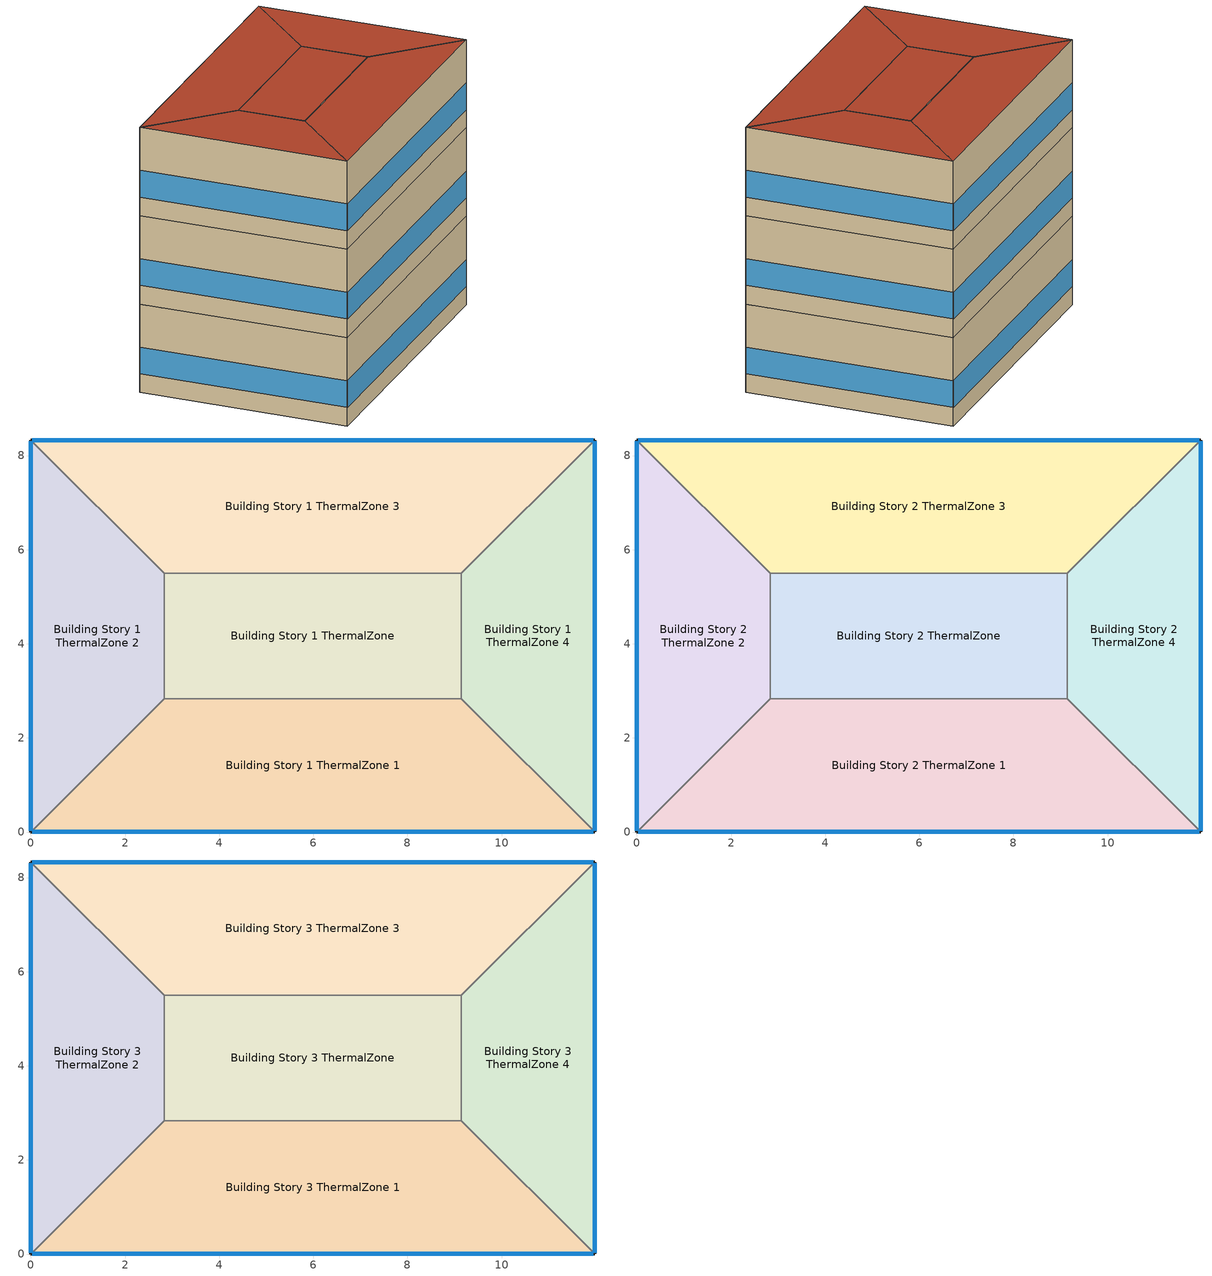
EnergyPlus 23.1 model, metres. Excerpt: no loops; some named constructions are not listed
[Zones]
Building Story 1 ThermalZone
 floor ground (Typical Insulated Carpeted 8in Slab Floor): 9.15,2.83 2.83,2.83 2.83,5.5 9.15,5.5 z0
 wall adiabatic (Typical Interior Wall): 2.83,2.83 9.15,2.83 9.15,5.5 2.83,5.5 2.83,2.83 z0:3.6
 ceiling adiabatic (Typical Interior Floor): 9.15,5.5 2.83,5.5 2.83,2.83 9.15,2.83 z3.6
Building Story 1 ThermalZone 1
 floor ground (Typical Insulated Carpeted 8in Slab Floor): 11.97,0 0,0 2.83,2.83 9.15,2.83 z0
 wall outside (Typical Insulated Steel Framed Exterior Wall R-20.41): 0,0 11.97,0 z0:3.6
 wall adiabatic (Typical Interior Wall): 11.97,0 9.15,2.83 2.83,2.83 0,0 z0:3.6
 window (U 0.48 SHGC 0.40 Dbl Ref-D Clr 6mm/13mm): 0.03,0 11.95,0 z0.76:1.85
 ceiling adiabatic (Typical Interior Ceiling): 9.15,2.83 2.83,2.83 0,0 11.97,0 z3.6
Building Story 1 ThermalZone 2
 floor ground (Typical Insulated Carpeted 8in Slab Floor): 0,0 0,8.33 2.83,5.5 2.83,2.83 z0
 wall outside (Typical Insulated Steel Framed Exterior Wall R-20.41): 0,8.33 0,0 z0:3.6
 wall adiabatic (Typical Interior Wall): 0,0 2.83,2.83 2.83,5.5 0,8.33 z0:3.6
 window (U 0.48 SHGC 0.40 Dbl Ref-D Clr 6mm/13mm): 0,8.3 0,0.03 z0.76:1.85
 ceiling adiabatic (Typical Interior Ceiling): 2.83,2.83 2.83,5.5 0,8.33 0,0 z3.6
Building Story 1 ThermalZone 3
 floor ground (Typical Insulated Carpeted 8in Slab Floor): 0,8.33 11.97,8.33 9.15,5.5 2.83,5.5 z0
 wall outside (Typical Insulated Steel Framed Exterior Wall R-20.41): 11.97,8.33 0,8.33 z0:3.6
 wall adiabatic (Typical Interior Wall): 0,8.33 2.83,5.5 9.15,5.5 11.97,8.33 z0:3.6
 window (U 0.48 SHGC 0.40 Dbl Ref-D Clr 6mm/13mm): 11.95,8.33 0.03,8.33 z0.76:1.85
 ceiling adiabatic (Typical Interior Ceiling): 2.83,5.5 9.15,5.5 11.97,8.33 0,8.33 z3.6
Building Story 1 ThermalZone 4
 floor ground (Typical Insulated Carpeted 8in Slab Floor): 11.97,8.33 11.97,0 9.15,2.83 9.15,5.5 z0
 wall outside (Typical Insulated Steel Framed Exterior Wall R-20.41): 11.97,0 11.97,8.33 z0:3.6
 wall adiabatic (Typical Interior Wall): 11.97,8.33 9.15,5.5 9.15,2.83 11.97,0 z0:3.6
 window (U 0.48 SHGC 0.40 Dbl Ref-D Clr 6mm/13mm): 11.97,0.03 11.97,8.3 z0.76:1.85
 ceiling adiabatic (Typical Interior Ceiling): 9.15,5.5 9.15,2.83 11.97,0 11.97,8.33 z3.6
Building Story 2 ThermalZone
 floor adiabatic (Typical Interior Floor): 9.15,2.83 2.83,2.83 2.83,5.5 9.15,5.5 z3.6
 wall adiabatic (Typical Interior Wall): 2.83,2.83 9.15,2.83 9.15,5.5 2.83,5.5 2.83,2.83 z3.6:7.2
 ceiling adiabatic (Typical Interior Ceiling): 9.15,5.5 2.83,5.5 2.83,2.83 9.15,2.83 z7.2
Building Story 2 ThermalZone 1
 floor adiabatic (Typical Interior Ceiling): 11.97,0 0,0 2.83,2.83 9.15,2.83 z3.6
 wall outside (Typical Insulated Steel Framed Exterior Wall R-20.41): 0,0 11.97,0 z3.6:7.2
 wall adiabatic (Typical Interior Wall): 11.97,0 9.15,2.83 2.83,2.83 0,0 z3.6:7.2
 window (U 0.48 SHGC 0.40 Dbl Ref-D Clr 6mm/13mm): 0.03,0 11.95,0 z4.36:5.45
 ceiling adiabatic (Typical Interior Ceiling): 9.15,2.83 2.83,2.83 0,0 11.97,0 z7.2
Building Story 2 ThermalZone 2
 floor adiabatic (Typical Interior Ceiling): 0,0 0,8.33 2.83,5.5 2.83,2.83 z3.6
 wall outside (Typical Insulated Steel Framed Exterior Wall R-20.41): 0,8.33 0,0 z3.6:7.2
 wall adiabatic (Typical Interior Wall): 0,0 2.83,2.83 2.83,5.5 0,8.33 z3.6:7.2
 window (U 0.48 SHGC 0.40 Dbl Ref-D Clr 6mm/13mm): 0,8.3 0,0.03 z4.36:5.45
 ceiling adiabatic (Typical Interior Ceiling): 2.83,2.83 2.83,5.5 0,8.33 0,0 z7.2
Building Story 2 ThermalZone 3
 floor adiabatic (Typical Interior Ceiling): 0,8.33 11.97,8.33 9.15,5.5 2.83,5.5 z3.6
 wall outside (Typical Insulated Steel Framed Exterior Wall R-20.41): 11.97,8.33 0,8.33 z3.6:7.2
 wall adiabatic (Typical Interior Wall): 0,8.33 2.83,5.5 9.15,5.5 11.97,8.33 z3.6:7.2
 window (U 0.48 SHGC 0.40 Dbl Ref-D Clr 6mm/13mm): 11.95,8.33 0.03,8.33 z4.36:5.45
 ceiling adiabatic (Typical Interior Ceiling): 2.83,5.5 9.15,5.5 11.97,8.33 0,8.33 z7.2
Building Story 2 ThermalZone 4
 floor adiabatic (Typical Interior Ceiling): 11.97,8.33 11.97,0 9.15,2.83 9.15,5.5 z3.6
 wall outside (Typical Insulated Steel Framed Exterior Wall R-20.41): 11.97,0 11.97,8.33 z3.6:7.2
 wall adiabatic (Typical Interior Wall): 11.97,8.33 9.15,5.5 9.15,2.83 11.97,0 z3.6:7.2
 window (U 0.48 SHGC 0.40 Dbl Ref-D Clr 6mm/13mm): 11.97,0.03 11.97,8.3 z4.36:5.45
 ceiling adiabatic (Typical Interior Ceiling): 9.15,5.5 9.15,2.83 11.97,0 11.97,8.33 z7.2
Building Story 3 ThermalZone
 floor adiabatic (Typical Interior Ceiling): 9.15,2.83 2.83,2.83 2.83,5.5 9.15,5.5 z7.2
 wall adiabatic (Typical Interior Wall): 2.83,2.83 9.15,2.83 9.15,5.5 2.83,5.5 2.83,2.83 z7.2:10.8
 roof outside (Typical IEAD Roof R-31.25): 9.15,5.5 2.83,5.5 2.83,2.83 9.15,2.83 z10.8
Building Story 3 ThermalZone 1
 floor adiabatic (Typical Interior Ceiling): 11.97,0 0,0 2.83,2.83 9.15,2.83 z7.2
 wall outside (Typical Insulated Steel Framed Exterior Wall R-20.41): 0,0 11.97,0 z7.2:10.8
 wall adiabatic (Typical Interior Wall): 11.97,0 9.15,2.83 2.83,2.83 0,0 z7.2:10.8
 window (U 0.48 SHGC 0.40 Dbl Ref-D Clr 6mm/13mm): 0.03,0 11.95,0 z7.96:9.05
 roof outside (Typical IEAD Roof R-31.25): 9.15,2.83 2.83,2.83 0,0 11.97,0 z10.8
Building Story 3 ThermalZone 2
 floor adiabatic (Typical Interior Ceiling): 0,0 0,8.33 2.83,5.5 2.83,2.83 z7.2
 wall outside (Typical Insulated Steel Framed Exterior Wall R-20.41): 0,8.33 0,0 z7.2:10.8
 wall adiabatic (Typical Interior Wall): 0,0 2.83,2.83 2.83,5.5 0,8.33 z7.2:10.8
 window (U 0.48 SHGC 0.40 Dbl Ref-D Clr 6mm/13mm): 0,8.3 0,0.03 z7.96:9.05
 roof outside (Typical IEAD Roof R-31.25): 2.83,2.83 2.83,5.5 0,8.33 0,0 z10.8
Building Story 3 ThermalZone 3
 floor adiabatic (Typical Interior Ceiling): 0,8.33 11.97,8.33 9.15,5.5 2.83,5.5 z7.2
 wall outside (Typical Insulated Steel Framed Exterior Wall R-20.41): 11.97,8.33 0,8.33 z7.2:10.8
 wall adiabatic (Typical Interior Wall): 0,8.33 2.83,5.5 9.15,5.5 11.97,8.33 z7.2:10.8
 window (U 0.48 SHGC 0.40 Dbl Ref-D Clr 6mm/13mm): 11.95,8.33 0.03,8.33 z7.96:9.05
 roof outside (Typical IEAD Roof R-31.25): 2.83,5.5 9.15,5.5 11.97,8.33 0,8.33 z10.8
Building Story 3 ThermalZone 4
 floor adiabatic (Typical Interior Ceiling): 11.97,8.33 11.97,0 9.15,2.83 9.15,5.5 z7.2
 wall outside (Typical Insulated Steel Framed Exterior Wall R-20.41): 11.97,0 11.97,8.33 z7.2:10.8
 wall adiabatic (Typical Interior Wall): 11.97,8.33 9.15,5.5 9.15,2.83 11.97,0 z7.2:10.8
 window (U 0.48 SHGC 0.40 Dbl Ref-D Clr 6mm/13mm): 11.97,0.03 11.97,8.3 z7.96:9.05
 roof outside (Typical IEAD Roof R-31.25): 9.15,5.5 9.15,2.83 11.97,0 11.97,8.33 z10.8
[Schedule:Day:Interval]
SchoolSecondary BLDG_EQUIP_SCH_2013 Default|Wknd Day; SchoolSecondary BLDG_EQUIP_SCH_2013 Default|Wknd Day 2; SchoolSecondary BLDG_EQUIP_SCH_2013 Default: No, 24:00, 0.295624
SchoolSecondary BLDG_EQUIP_SCH_2013 Wkdy Day; SchoolSecondary BLDG_EQUIP_SCH_2013 Wkdy Day 2: No, 08:00, 0.295624, 17:00, 0.90367, 21:00, 0.332931, 24:00, 0.295624
SchoolSecondary BLDG_EQUIP_SCH_2013 Wkdy Day 1: No, 08:00, 0.21116, 17:00, 0.475616, 21:00, 0.237808, 24:00, 0.21116
SchoolSecondary BLDG_EQUIP_SCH_2013 Default|Wknd Day 1: No, 24:00, 0.21116
SchoolSecondary BLDG_EQUIP_SCH_2013 Summer Design Day: No, 08:00, 0.35, 17:00, 0.95, 24:00, 0.35
SchoolSecondary BLDG_EQUIP_SCH_2013 Winter Design Day 2: No, 24:00, 0.35
SchoolSecondary KITCHEN_ELEC_EQUIP_SCH Wknd Day; SchoolSecondary KITCHEN_ELEC_EQUIP_SCH Wknd Day 1; SchoolSecondary KITCHEN_ELEC_EQUIP_SCH Default; SchoolSecondary KITCHEN_ELEC_EQUIP_SCH Winter Design Day: No, 24:00, 0.1
SchoolSecondary KITCHEN_ELEC_EQUIP_SCH Wkdy Day; SchoolSecondary KITCHEN_ELEC_EQUIP_SCH Wkdy Day 1; SchoolSecondary KITCHEN_ELEC_EQUIP_SCH Wkdy Day 2; SchoolSecondary KITCHEN_ELEC_EQUIP_SCH Summer Design Day: No, 08:00, 0.1, 10:00, 0.15, 13:00, 0.25, 15:00, 0.15, 24:00, 0.1
SchoolSecondary KITCHEN_GAS_EQUIP_SCH Wknd Day; SchoolSecondary KITCHEN_GAS_EQUIP_SCH Wknd Day 1; SchoolSecondary KITCHEN_GAS_EQUIP_SCH Default; SchoolSecondary KITCHEN_GAS_EQUIP_SCH Winter Design Day: No, 24:00, 0.02
SchoolSecondary KITCHEN_GAS_EQUIP_SCH Wkdy|SmrDsn Day; SchoolSecondary KITCHEN_GAS_EQUIP_SCH Wkdy|SmrDsn Day 1; SchoolSecondary KITCHEN_GAS_EQUIP_SCH Wkdy|SmrDsn Day 2; SchoolSecondary KITCHEN_GAS_EQUIP_SCH Summer Design Day: No, 08:00, 0.02, 10:00, 0.15, 13:00, 0.2, 15:00, 0.1, 24:00, 0.02
OfficeMedium BLDG_LIGHT_SCH_2013 Sat Day: No, 06:00, 0.05, 08:00, 0.0862326, 12:00, 0.258698, 17:00, 0.129349, 19:00, 0.0431163, 24:00, 0.05
OfficeMedium BLDG_LIGHT_SCH_2013 Sun Day: No, 06:00, 0.05, 18:00, 0.0431163, 24:00, 0.05
OfficeMedium BLDG_LIGHT_SCH_2013 Wkdy Day: No, 05:00, 0.05, 06:00, 0.1, 07:00, 0.0862326, 08:00, 0.258698, 17:00, 0.776093, 18:00, 0.431163, 20:00, 0.258698, 22:00, 0.172465, 23:00, 0.0862326, 24:00, 0.0431163
Schedule Day 5; OfficeMedium BLDG_LIGHT_SCH_2013 Winter Design Day; OfficeMedium BLDG_OCC_SCH Winter Design Day; Schedule Day 8; OfficeMedium BLDG_EQUIP_SCH_2013 Winter Design Day: No, 24:00, 0
OfficeMedium BLDG_LIGHT_SCH_2013 Summer Design Day; OfficeMedium BLDG_EQUIP_SCH_2013 Summer Design Day: No, 24:00, 1
OfficeMedium BLDG_OCC_SCH Sat Day: No, 06:00, 0, 08:00, 0.1, 12:00, 0.3, 17:00, 0.1, 19:00, 0.05, 24:00, 0
OfficeMedium BLDG_OCC_SCH Default: No, 06:00, 0, 18:00, 0.05, 24:00, 0
OfficeMedium BLDG_OCC_SCH Wkdy Day: No, 06:00, 0, 07:00, 0.1, 08:00, 0.2, 12:00, 0.95, 13:00, 0.5, 17:00, 0.95, 18:00, 0.3, 22:00, 0.1, 24:00, 0.05
OfficeMedium BLDG_OCC_SCH Summer Design Day: No, 06:00, 0, 22:00, 1, 24:00, 0.05
OfficeMedium ACTIVITY_SCH Default; OfficeMedium ACTIVITY_SCH Summer Design Day; OfficeMedium ACTIVITY_SCH Winter Design Day: No, 24:00, 120
OfficeMedium BLDG_EQUIP_SCH_2013 Sat Day: No, 06:00, 0.230755, 08:00, 0.381235, 12:00, 0.476543, 17:00, 0.33358, 19:00, 0.285926, 24:00, 0.230755
OfficeMedium BLDG_EQUIP_SCH_2013 Sun Day: No, 06:00, 0.230755, 18:00, 0.288107, 24:00, 0.230755
OfficeMedium BLDG_EQUIP_SCH_2013 Wkdy Day: No, 06:00, 0.307674, 08:00, 0.381235, 12:00, 0.857778, 13:00, 0.76247, 17:00, 0.857778, 18:00, 0.476543, 24:00, 0.381235
Schedule Day 80: No, 06:00, 0, 24:00, 1
Schedule Day 81: No, 06:00, 0.7, 24:00, 1
[Schedule:Week:Daily]
SchoolSecondary BLDG_EQUIP_SCH_2013 Week Rule - Jan1-Jan1: SchoolSecondary BLDG_EQUIP_SCH_2013 Default|Wknd Day, SchoolSecondary BLDG_EQUIP_SCH_2013 Default|Wknd Day, SchoolSecondary BLDG_EQUIP_SCH_2013 Default|Wknd Day, SchoolSecondary BLDG_EQUIP_SCH_2013 Default|Wknd Day, SchoolSecondary BLDG_EQUIP_SCH_2013 Default|Wknd Day, SchoolSecondary BLDG_EQUIP_SCH_2013 Default|Wknd Day, SchoolSecondary BLDG_EQUIP_SCH_2013 Default|Wknd Day, SchoolSecondary BLDG_EQUIP_SCH_2013 Default, SchoolSecondary BLDG_EQUIP_SCH_2013 Summer Design Day, SchoolSecondary BLDG_EQUIP_SCH_2013 Winter Design Day 2, SchoolSecondary BLDG_EQUIP_SCH_2013 Default, SchoolSecondary BLDG_EQUIP_SCH_2013 Default
SchoolSecondary BLDG_EQUIP_SCH_2013 Week Rule - Jan2-Jun25: SchoolSecondary BLDG_EQUIP_SCH_2013 Default|Wknd Day, SchoolSecondary BLDG_EQUIP_SCH_2013 Wkdy Day, SchoolSecondary BLDG_EQUIP_SCH_2013 Wkdy Day, SchoolSecondary BLDG_EQUIP_SCH_2013 Wkdy Day, SchoolSecondary BLDG_EQUIP_SCH_2013 Wkdy Day, SchoolSecondary BLDG_EQUIP_SCH_2013 Wkdy Day, SchoolSecondary BLDG_EQUIP_SCH_2013 Default|Wknd Day, SchoolSecondary BLDG_EQUIP_SCH_2013 Default, SchoolSecondary BLDG_EQUIP_SCH_2013 Summer Design Day, SchoolSecondary BLDG_EQUIP_SCH_2013 Winter Design Day 2, SchoolSecondary BLDG_EQUIP_SCH_2013 Default, SchoolSecondary BLDG_EQUIP_SCH_2013 Default
SchoolSecondary BLDG_EQUIP_SCH_2013 Week Rule - Jun26-Jul2: SchoolSecondary BLDG_EQUIP_SCH_2013 Default|Wknd Day, SchoolSecondary BLDG_EQUIP_SCH_2013 Wkdy Day, SchoolSecondary BLDG_EQUIP_SCH_2013 Wkdy Day, SchoolSecondary BLDG_EQUIP_SCH_2013 Wkdy Day, SchoolSecondary BLDG_EQUIP_SCH_2013 Wkdy Day, SchoolSecondary BLDG_EQUIP_SCH_2013 Wkdy Day 1, SchoolSecondary BLDG_EQUIP_SCH_2013 Default|Wknd Day 1, SchoolSecondary BLDG_EQUIP_SCH_2013 Default, SchoolSecondary BLDG_EQUIP_SCH_2013 Summer Design Day, SchoolSecondary BLDG_EQUIP_SCH_2013 Winter Design Day 2, SchoolSecondary BLDG_EQUIP_SCH_2013 Default, SchoolSecondary BLDG_EQUIP_SCH_2013 Default
SchoolSecondary BLDG_EQUIP_SCH_2013 Week Rule - Jul3-Aug27: SchoolSecondary BLDG_EQUIP_SCH_2013 Default|Wknd Day 1, SchoolSecondary BLDG_EQUIP_SCH_2013 Wkdy Day 1, SchoolSecondary BLDG_EQUIP_SCH_2013 Wkdy Day 1, SchoolSecondary BLDG_EQUIP_SCH_2013 Wkdy Day 1, SchoolSecondary BLDG_EQUIP_SCH_2013 Wkdy Day 1, SchoolSecondary BLDG_EQUIP_SCH_2013 Wkdy Day 1, SchoolSecondary BLDG_EQUIP_SCH_2013 Default|Wknd Day 1, SchoolSecondary BLDG_EQUIP_SCH_2013 Default, SchoolSecondary BLDG_EQUIP_SCH_2013 Summer Design Day, SchoolSecondary BLDG_EQUIP_SCH_2013 Winter Design Day 2, SchoolSecondary BLDG_EQUIP_SCH_2013 Default, SchoolSecondary BLDG_EQUIP_SCH_2013 Default
SchoolSecondary BLDG_EQUIP_SCH_2013 Week Rule - Aug28-Sep3: SchoolSecondary BLDG_EQUIP_SCH_2013 Default|Wknd Day 1, SchoolSecondary BLDG_EQUIP_SCH_2013 Wkdy Day 1, SchoolSecondary BLDG_EQUIP_SCH_2013 Wkdy Day 1, SchoolSecondary BLDG_EQUIP_SCH_2013 Wkdy Day 1, SchoolSecondary BLDG_EQUIP_SCH_2013 Wkdy Day 2, SchoolSecondary BLDG_EQUIP_SCH_2013 Wkdy Day 2, SchoolSecondary BLDG_EQUIP_SCH_2013 Default|Wknd Day 2, SchoolSecondary BLDG_EQUIP_SCH_2013 Default, SchoolSecondary BLDG_EQUIP_SCH_2013 Summer Design Day, SchoolSecondary BLDG_EQUIP_SCH_2013 Winter Design Day 2, SchoolSecondary BLDG_EQUIP_SCH_2013 Default, SchoolSecondary BLDG_EQUIP_SCH_2013 Default
SchoolSecondary BLDG_EQUIP_SCH_2013 Week Rule - Sep4-Dec31: SchoolSecondary BLDG_EQUIP_SCH_2013 Default|Wknd Day 2, SchoolSecondary BLDG_EQUIP_SCH_2013 Wkdy Day 2, SchoolSecondary BLDG_EQUIP_SCH_2013 Wkdy Day 2, SchoolSecondary BLDG_EQUIP_SCH_2013 Wkdy Day 2, SchoolSecondary BLDG_EQUIP_SCH_2013 Wkdy Day 2, SchoolSecondary BLDG_EQUIP_SCH_2013 Wkdy Day 2, SchoolSecondary BLDG_EQUIP_SCH_2013 Default|Wknd Day 2, SchoolSecondary BLDG_EQUIP_SCH_2013 Default, SchoolSecondary BLDG_EQUIP_SCH_2013 Summer Design Day, SchoolSecondary BLDG_EQUIP_SCH_2013 Winter Design Day 2, SchoolSecondary BLDG_EQUIP_SCH_2013 Default, SchoolSecondary BLDG_EQUIP_SCH_2013 Default
SchoolSecondary KITCHEN_ELEC_EQUIP_SCH Week Rule - Jan1-Jan1: SchoolSecondary KITCHEN_ELEC_EQUIP_SCH Wknd Day, SchoolSecondary KITCHEN_ELEC_EQUIP_SCH Wknd Day, SchoolSecondary KITCHEN_ELEC_EQUIP_SCH Wknd Day, SchoolSecondary KITCHEN_ELEC_EQUIP_SCH Wknd Day, SchoolSecondary KITCHEN_ELEC_EQUIP_SCH Wknd Day, SchoolSecondary KITCHEN_ELEC_EQUIP_SCH Wknd Day, SchoolSecondary KITCHEN_ELEC_EQUIP_SCH Wknd Day, SchoolSecondary KITCHEN_ELEC_EQUIP_SCH Default, SchoolSecondary KITCHEN_ELEC_EQUIP_SCH Summer Design Day, SchoolSecondary KITCHEN_ELEC_EQUIP_SCH Winter Design Day, SchoolSecondary KITCHEN_ELEC_EQUIP_SCH Default, SchoolSecondary KITCHEN_ELEC_EQUIP_SCH Default
SchoolSecondary KITCHEN_ELEC_EQUIP_SCH Week Rule - Jan2-Jun25: SchoolSecondary KITCHEN_ELEC_EQUIP_SCH Wknd Day, SchoolSecondary KITCHEN_ELEC_EQUIP_SCH Wkdy Day, SchoolSecondary KITCHEN_ELEC_EQUIP_SCH Wkdy Day, SchoolSecondary KITCHEN_ELEC_EQUIP_SCH Wkdy Day, SchoolSecondary KITCHEN_ELEC_EQUIP_SCH Wkdy Day, SchoolSecondary KITCHEN_ELEC_EQUIP_SCH Wkdy Day, SchoolSecondary KITCHEN_ELEC_EQUIP_SCH Wknd Day, SchoolSecondary KITCHEN_ELEC_EQUIP_SCH Default, SchoolSecondary KITCHEN_ELEC_EQUIP_SCH Summer Design Day, SchoolSecondary KITCHEN_ELEC_EQUIP_SCH Winter Design Day, SchoolSecondary KITCHEN_ELEC_EQUIP_SCH Default, SchoolSecondary KITCHEN_ELEC_EQUIP_SCH Default
SchoolSecondary KITCHEN_ELEC_EQUIP_SCH Week Rule - Jun26-Jul2: SchoolSecondary KITCHEN_ELEC_EQUIP_SCH Wknd Day, SchoolSecondary KITCHEN_ELEC_EQUIP_SCH Wkdy Day, SchoolSecondary KITCHEN_ELEC_EQUIP_SCH Wkdy Day, SchoolSecondary KITCHEN_ELEC_EQUIP_SCH Wkdy Day, SchoolSecondary KITCHEN_ELEC_EQUIP_SCH Wkdy Day, SchoolSecondary KITCHEN_ELEC_EQUIP_SCH Wkdy Day 1, SchoolSecondary KITCHEN_ELEC_EQUIP_SCH Wknd Day 1, SchoolSecondary KITCHEN_ELEC_EQUIP_SCH Default, SchoolSecondary KITCHEN_ELEC_EQUIP_SCH Summer Design Day, SchoolSecondary KITCHEN_ELEC_EQUIP_SCH Winter Design Day, SchoolSecondary KITCHEN_ELEC_EQUIP_SCH Default, SchoolSecondary KITCHEN_ELEC_EQUIP_SCH Default
SchoolSecondary KITCHEN_ELEC_EQUIP_SCH Week Rule - Jul3-Aug27: SchoolSecondary KITCHEN_ELEC_EQUIP_SCH Wknd Day 1, SchoolSecondary KITCHEN_ELEC_EQUIP_SCH Wkdy Day 1, SchoolSecondary KITCHEN_ELEC_EQUIP_SCH Wkdy Day 1, SchoolSecondary KITCHEN_ELEC_EQUIP_SCH Wkdy Day 1, SchoolSecondary KITCHEN_ELEC_EQUIP_SCH Wkdy Day 1, SchoolSecondary KITCHEN_ELEC_EQUIP_SCH Wkdy Day 1, SchoolSecondary KITCHEN_ELEC_EQUIP_SCH Wknd Day 1, SchoolSecondary KITCHEN_ELEC_EQUIP_SCH Default, SchoolSecondary KITCHEN_ELEC_EQUIP_SCH Summer Design Day, SchoolSecondary KITCHEN_ELEC_EQUIP_SCH Winter Design Day, SchoolSecondary KITCHEN_ELEC_EQUIP_SCH Default, SchoolSecondary KITCHEN_ELEC_EQUIP_SCH Default
SchoolSecondary KITCHEN_ELEC_EQUIP_SCH Week Rule - Aug28-Sep3: SchoolSecondary KITCHEN_ELEC_EQUIP_SCH Wknd Day 1, SchoolSecondary KITCHEN_ELEC_EQUIP_SCH Wkdy Day 1, SchoolSecondary KITCHEN_ELEC_EQUIP_SCH Wkdy Day 1, SchoolSecondary KITCHEN_ELEC_EQUIP_SCH Wkdy Day 1, SchoolSecondary KITCHEN_ELEC_EQUIP_SCH Wkdy Day 2, SchoolSecondary KITCHEN_ELEC_EQUIP_SCH Wkdy Day 2, SchoolSecondary KITCHEN_ELEC_EQUIP_SCH Default, SchoolSecondary KITCHEN_ELEC_EQUIP_SCH Default, SchoolSecondary KITCHEN_ELEC_EQUIP_SCH Summer Design Day, SchoolSecondary KITCHEN_ELEC_EQUIP_SCH Winter Design Day, SchoolSecondary KITCHEN_ELEC_EQUIP_SCH Default, SchoolSecondary KITCHEN_ELEC_EQUIP_SCH Default
SchoolSecondary KITCHEN_ELEC_EQUIP_SCH Week Rule - Sep4-Dec31: SchoolSecondary KITCHEN_ELEC_EQUIP_SCH Default, SchoolSecondary KITCHEN_ELEC_EQUIP_SCH Wkdy Day 2, SchoolSecondary KITCHEN_ELEC_EQUIP_SCH Wkdy Day 2, SchoolSecondary KITCHEN_ELEC_EQUIP_SCH Wkdy Day 2, SchoolSecondary KITCHEN_ELEC_EQUIP_SCH Wkdy Day 2, SchoolSecondary KITCHEN_ELEC_EQUIP_SCH Wkdy Day 2, SchoolSecondary KITCHEN_ELEC_EQUIP_SCH Default, SchoolSecondary KITCHEN_ELEC_EQUIP_SCH Default, SchoolSecondary KITCHEN_ELEC_EQUIP_SCH Summer Design Day, SchoolSecondary KITCHEN_ELEC_EQUIP_SCH Winter Design Day, SchoolSecondary KITCHEN_ELEC_EQUIP_SCH Default, SchoolSecondary KITCHEN_ELEC_EQUIP_SCH Default
SchoolSecondary KITCHEN_GAS_EQUIP_SCH Week Rule - Jan1-Jan1: SchoolSecondary KITCHEN_GAS_EQUIP_SCH Wknd Day, SchoolSecondary KITCHEN_GAS_EQUIP_SCH Wknd Day, SchoolSecondary KITCHEN_GAS_EQUIP_SCH Wknd Day, SchoolSecondary KITCHEN_GAS_EQUIP_SCH Wknd Day, SchoolSecondary KITCHEN_GAS_EQUIP_SCH Wknd Day, SchoolSecondary KITCHEN_GAS_EQUIP_SCH Wknd Day, SchoolSecondary KITCHEN_GAS_EQUIP_SCH Wknd Day, SchoolSecondary KITCHEN_GAS_EQUIP_SCH Default, SchoolSecondary KITCHEN_GAS_EQUIP_SCH Summer Design Day, SchoolSecondary KITCHEN_GAS_EQUIP_SCH Winter Design Day, SchoolSecondary KITCHEN_GAS_EQUIP_SCH Default, SchoolSecondary KITCHEN_GAS_EQUIP_SCH Default
SchoolSecondary KITCHEN_GAS_EQUIP_SCH Week Rule - Jan2-Jun25: SchoolSecondary KITCHEN_GAS_EQUIP_SCH Wknd Day, SchoolSecondary KITCHEN_GAS_EQUIP_SCH Wkdy|SmrDsn Day, SchoolSecondary KITCHEN_GAS_EQUIP_SCH Wkdy|SmrDsn Day, SchoolSecondary KITCHEN_GAS_EQUIP_SCH Wkdy|SmrDsn Day, SchoolSecondary KITCHEN_GAS_EQUIP_SCH Wkdy|SmrDsn Day, SchoolSecondary KITCHEN_GAS_EQUIP_SCH Wkdy|SmrDsn Day, SchoolSecondary KITCHEN_GAS_EQUIP_SCH Wknd Day, SchoolSecondary KITCHEN_GAS_EQUIP_SCH Default, SchoolSecondary KITCHEN_GAS_EQUIP_SCH Summer Design Day, SchoolSecondary KITCHEN_GAS_EQUIP_SCH Winter Design Day, SchoolSecondary KITCHEN_GAS_EQUIP_SCH Default, SchoolSecondary KITCHEN_GAS_EQUIP_SCH Default
SchoolSecondary KITCHEN_GAS_EQUIP_SCH Week Rule - Jun26-Jul2: SchoolSecondary KITCHEN_GAS_EQUIP_SCH Wknd Day, SchoolSecondary KITCHEN_GAS_EQUIP_SCH Wkdy|SmrDsn Day, SchoolSecondary KITCHEN_GAS_EQUIP_SCH Wkdy|SmrDsn Day, SchoolSecondary KITCHEN_GAS_EQUIP_SCH Wkdy|SmrDsn Day, SchoolSecondary KITCHEN_GAS_EQUIP_SCH Wkdy|SmrDsn Day, SchoolSecondary KITCHEN_GAS_EQUIP_SCH Wkdy|SmrDsn Day 1, SchoolSecondary KITCHEN_GAS_EQUIP_SCH Wknd Day 1, SchoolSecondary KITCHEN_GAS_EQUIP_SCH Default, SchoolSecondary KITCHEN_GAS_EQUIP_SCH Summer Design Day, SchoolSecondary KITCHEN_GAS_EQUIP_SCH Winter Design Day, SchoolSecondary KITCHEN_GAS_EQUIP_SCH Default, SchoolSecondary KITCHEN_GAS_EQUIP_SCH Default
SchoolSecondary KITCHEN_GAS_EQUIP_SCH Week Rule - Jul3-Aug27: SchoolSecondary KITCHEN_GAS_EQUIP_SCH Wknd Day 1, SchoolSecondary KITCHEN_GAS_EQUIP_SCH Wkdy|SmrDsn Day 1, SchoolSecondary KITCHEN_GAS_EQUIP_SCH Wkdy|SmrDsn Day 1, SchoolSecondary KITCHEN_GAS_EQUIP_SCH Wkdy|SmrDsn Day 1, SchoolSecondary KITCHEN_GAS_EQUIP_SCH Wkdy|SmrDsn Day 1, SchoolSecondary KITCHEN_GAS_EQUIP_SCH Wkdy|SmrDsn Day 1, SchoolSecondary KITCHEN_GAS_EQUIP_SCH Wknd Day 1, SchoolSecondary KITCHEN_GAS_EQUIP_SCH Default, SchoolSecondary KITCHEN_GAS_EQUIP_SCH Summer Design Day, SchoolSecondary KITCHEN_GAS_EQUIP_SCH Winter Design Day, SchoolSecondary KITCHEN_GAS_EQUIP_SCH Default, SchoolSecondary KITCHEN_GAS_EQUIP_SCH Default
SchoolSecondary KITCHEN_GAS_EQUIP_SCH Week Rule - Aug28-Sep3: SchoolSecondary KITCHEN_GAS_EQUIP_SCH Wknd Day 1, SchoolSecondary KITCHEN_GAS_EQUIP_SCH Wkdy|SmrDsn Day 1, SchoolSecondary KITCHEN_GAS_EQUIP_SCH Wkdy|SmrDsn Day 1, SchoolSecondary KITCHEN_GAS_EQUIP_SCH Wkdy|SmrDsn Day 1, SchoolSecondary KITCHEN_GAS_EQUIP_SCH Wkdy|SmrDsn Day 2, SchoolSecondary KITCHEN_GAS_EQUIP_SCH Wkdy|SmrDsn Day 2, SchoolSecondary KITCHEN_GAS_EQUIP_SCH Default, SchoolSecondary KITCHEN_GAS_EQUIP_SCH Default, SchoolSecondary KITCHEN_GAS_EQUIP_SCH Summer Design Day, SchoolSecondary KITCHEN_GAS_EQUIP_SCH Winter Design Day, SchoolSecondary KITCHEN_GAS_EQUIP_SCH Default, SchoolSecondary KITCHEN_GAS_EQUIP_SCH Default
SchoolSecondary KITCHEN_GAS_EQUIP_SCH Week Rule - Sep4-Dec31: SchoolSecondary KITCHEN_GAS_EQUIP_SCH Default, SchoolSecondary KITCHEN_GAS_EQUIP_SCH Wkdy|SmrDsn Day 2, SchoolSecondary KITCHEN_GAS_EQUIP_SCH Wkdy|SmrDsn Day 2, SchoolSecondary KITCHEN_GAS_EQUIP_SCH Wkdy|SmrDsn Day 2, SchoolSecondary KITCHEN_GAS_EQUIP_SCH Wkdy|SmrDsn Day 2, SchoolSecondary KITCHEN_GAS_EQUIP_SCH Wkdy|SmrDsn Day 2, SchoolSecondary KITCHEN_GAS_EQUIP_SCH Default, SchoolSecondary KITCHEN_GAS_EQUIP_SCH Default, SchoolSecondary KITCHEN_GAS_EQUIP_SCH Summer Design Day, SchoolSecondary KITCHEN_GAS_EQUIP_SCH Winter Design Day, SchoolSecondary KITCHEN_GAS_EQUIP_SCH Default, SchoolSecondary KITCHEN_GAS_EQUIP_SCH Default
OfficeMedium BLDG_LIGHT_SCH_2013 Week Rule - Jan1-Jan1: OfficeMedium BLDG_LIGHT_SCH_2013 Sat Day, OfficeMedium BLDG_LIGHT_SCH_2013 Sat Day, OfficeMedium BLDG_LIGHT_SCH_2013 Sat Day, OfficeMedium BLDG_LIGHT_SCH_2013 Sat Day, OfficeMedium BLDG_LIGHT_SCH_2013 Sat Day, OfficeMedium BLDG_LIGHT_SCH_2013 Sat Day, OfficeMedium BLDG_LIGHT_SCH_2013 Sat Day, Schedule Day 5, OfficeMedium BLDG_LIGHT_SCH_2013 Summer Design Day, OfficeMedium BLDG_LIGHT_SCH_2013 Winter Design Day, Schedule Day 5, Schedule Day 5
OfficeMedium BLDG_LIGHT_SCH_2013 Week Rule - Jan2-Dec31: OfficeMedium BLDG_LIGHT_SCH_2013 Sun Day, OfficeMedium BLDG_LIGHT_SCH_2013 Wkdy Day, OfficeMedium BLDG_LIGHT_SCH_2013 Wkdy Day, OfficeMedium BLDG_LIGHT_SCH_2013 Wkdy Day, OfficeMedium BLDG_LIGHT_SCH_2013 Wkdy Day, OfficeMedium BLDG_LIGHT_SCH_2013 Wkdy Day, OfficeMedium BLDG_LIGHT_SCH_2013 Sat Day, Schedule Day 5, OfficeMedium BLDG_LIGHT_SCH_2013 Summer Design Day, OfficeMedium BLDG_LIGHT_SCH_2013 Winter Design Day, Schedule Day 5, Schedule Day 5
OfficeMedium BLDG_OCC_SCH Week Rule - Jan1-Jan1: OfficeMedium BLDG_OCC_SCH Sat Day, OfficeMedium BLDG_OCC_SCH Sat Day, OfficeMedium BLDG_OCC_SCH Sat Day, OfficeMedium BLDG_OCC_SCH Sat Day, OfficeMedium BLDG_OCC_SCH Sat Day, OfficeMedium BLDG_OCC_SCH Sat Day, OfficeMedium BLDG_OCC_SCH Sat Day, OfficeMedium BLDG_OCC_SCH Default, OfficeMedium BLDG_OCC_SCH Summer Design Day, OfficeMedium BLDG_OCC_SCH Winter Design Day, OfficeMedium BLDG_OCC_SCH Default, OfficeMedium BLDG_OCC_SCH Default
OfficeMedium BLDG_OCC_SCH Week Rule - Jan2-Dec31: OfficeMedium BLDG_OCC_SCH Default, OfficeMedium BLDG_OCC_SCH Wkdy Day, OfficeMedium BLDG_OCC_SCH Wkdy Day, OfficeMedium BLDG_OCC_SCH Wkdy Day, OfficeMedium BLDG_OCC_SCH Wkdy Day, OfficeMedium BLDG_OCC_SCH Wkdy Day, OfficeMedium BLDG_OCC_SCH Sat Day, OfficeMedium BLDG_OCC_SCH Default, OfficeMedium BLDG_OCC_SCH Summer Design Day, OfficeMedium BLDG_OCC_SCH Winter Design Day, OfficeMedium BLDG_OCC_SCH Default, OfficeMedium BLDG_OCC_SCH Default
OfficeMedium ACTIVITY_SCH Week Rule - Jan1-Dec31: OfficeMedium ACTIVITY_SCH Default, OfficeMedium ACTIVITY_SCH Default, OfficeMedium ACTIVITY_SCH Default, OfficeMedium ACTIVITY_SCH Default, OfficeMedium ACTIVITY_SCH Default, OfficeMedium ACTIVITY_SCH Default, OfficeMedium ACTIVITY_SCH Default, OfficeMedium ACTIVITY_SCH Default, OfficeMedium ACTIVITY_SCH Summer Design Day, OfficeMedium ACTIVITY_SCH Winter Design Day, OfficeMedium ACTIVITY_SCH Default, OfficeMedium ACTIVITY_SCH Default
OfficeMedium BLDG_EQUIP_SCH_2013 Week Rule - Jan1-Jan1: OfficeMedium BLDG_EQUIP_SCH_2013 Sat Day, OfficeMedium BLDG_EQUIP_SCH_2013 Sat Day, OfficeMedium BLDG_EQUIP_SCH_2013 Sat Day, OfficeMedium BLDG_EQUIP_SCH_2013 Sat Day, OfficeMedium BLDG_EQUIP_SCH_2013 Sat Day, OfficeMedium BLDG_EQUIP_SCH_2013 Sat Day, OfficeMedium BLDG_EQUIP_SCH_2013 Sat Day, Schedule Day 8, OfficeMedium BLDG_EQUIP_SCH_2013 Summer Design Day, OfficeMedium BLDG_EQUIP_SCH_2013 Winter Design Day, Schedule Day 8, Schedule Day 8
OfficeMedium BLDG_EQUIP_SCH_2013 Week Rule - Jan2-Dec31: OfficeMedium BLDG_EQUIP_SCH_2013 Sun Day, OfficeMedium BLDG_EQUIP_SCH_2013 Wkdy Day, OfficeMedium BLDG_EQUIP_SCH_2013 Wkdy Day, OfficeMedium BLDG_EQUIP_SCH_2013 Wkdy Day, OfficeMedium BLDG_EQUIP_SCH_2013 Wkdy Day, OfficeMedium BLDG_EQUIP_SCH_2013 Wkdy Day, OfficeMedium BLDG_EQUIP_SCH_2013 Sat Day, Schedule Day 8, OfficeMedium BLDG_EQUIP_SCH_2013 Summer Design Day, OfficeMedium BLDG_EQUIP_SCH_2013 Winter Design Day, Schedule Day 8, Schedule Day 8
Schedule Ruleset 1 Week Rule - Jan1-Dec31: Schedule Day 80, Schedule Day 80, Schedule Day 80, Schedule Day 80, Schedule Day 80, Schedule Day 80, Schedule Day 80, Schedule Day 80, Schedule Day 80, Schedule Day 80, Schedule Day 80, Schedule Day 80
Schedule Ruleset 2 Week Rule - Jan1-Dec31: Schedule Day 81, Schedule Day 81, Schedule Day 81, Schedule Day 81, Schedule Day 81, Schedule Day 81, Schedule Day 81, Schedule Day 81, Schedule Day 81, Schedule Day 81, Schedule Day 81, Schedule Day 81
[Schedule:Year]
SchoolSecondary BLDG_EQUIP_SCH_2013: SchoolSecondary BLDG_EQUIP_SCH_2013 Week Rule - Jan1-Jan1, 1, 1, 1, 1, SchoolSecondary BLDG_EQUIP_SCH_2013 Week Rule - Jan2-Jun25, 1, 2, 6, 25, SchoolSecondary BLDG_EQUIP_SCH_2013 Week Rule - Jun26-Jul2, 6, 26, 7, 2, SchoolSecondary BLDG_EQUIP_SCH_2013 Week Rule - Jul3-Aug27, 7, 3, 8, 27, SchoolSecondary BLDG_EQUIP_SCH_2013 Week Rule - Aug28-Sep3, 8, 28, 9, 3, SchoolSecondary BLDG_EQUIP_SCH_2013 Week Rule - Sep4-Dec31, 9, 4, 12, 31
SchoolSecondary KITCHEN_ELEC_EQUIP_SCH: SchoolSecondary KITCHEN_ELEC_EQUIP_SCH Week Rule - Jan1-Jan1, 1, 1, 1, 1, SchoolSecondary KITCHEN_ELEC_EQUIP_SCH Week Rule - Jan2-Jun25, 1, 2, 6, 25, SchoolSecondary KITCHEN_ELEC_EQUIP_SCH Week Rule - Jun26-Jul2, 6, 26, 7, 2, SchoolSecondary KITCHEN_ELEC_EQUIP_SCH Week Rule - Jul3-Aug27, 7, 3, 8, 27, SchoolSecondary KITCHEN_ELEC_EQUIP_SCH Week Rule - Aug28-Sep3, 8, 28, 9, 3, SchoolSecondary KITCHEN_ELEC_EQUIP_SCH Week Rule - Sep4-Dec31, 9, 4, 12, 31
SchoolSecondary KITCHEN_GAS_EQUIP_SCH: SchoolSecondary KITCHEN_GAS_EQUIP_SCH Week Rule - Jan1-Jan1, 1, 1, 1, 1, SchoolSecondary KITCHEN_GAS_EQUIP_SCH Week Rule - Jan2-Jun25, 1, 2, 6, 25, SchoolSecondary KITCHEN_GAS_EQUIP_SCH Week Rule - Jun26-Jul2, 6, 26, 7, 2, SchoolSecondary KITCHEN_GAS_EQUIP_SCH Week Rule - Jul3-Aug27, 7, 3, 8, 27, SchoolSecondary KITCHEN_GAS_EQUIP_SCH Week Rule - Aug28-Sep3, 8, 28, 9, 3, SchoolSecondary KITCHEN_GAS_EQUIP_SCH Week Rule - Sep4-Dec31, 9, 4, 12, 31
OfficeMedium BLDG_LIGHT_SCH_2013: OfficeMedium BLDG_LIGHT_SCH_2013 Week Rule - Jan1-Jan1, 1, 1, 1, 1, OfficeMedium BLDG_LIGHT_SCH_2013 Week Rule - Jan2-Dec31, 1, 2, 12, 31
OfficeMedium BLDG_OCC_SCH: OfficeMedium BLDG_OCC_SCH Week Rule - Jan1-Jan1, 1, 1, 1, 1, OfficeMedium BLDG_OCC_SCH Week Rule - Jan2-Dec31, 1, 2, 12, 31
OfficeMedium ACTIVITY_SCH: OfficeMedium ACTIVITY_SCH Week Rule - Jan1-Dec31, 1, 1, 12, 31
OfficeMedium BLDG_EQUIP_SCH_2013: OfficeMedium BLDG_EQUIP_SCH_2013 Week Rule - Jan1-Jan1, 1, 1, 1, 1, OfficeMedium BLDG_EQUIP_SCH_2013 Week Rule - Jan2-Dec31, 1, 2, 12, 31
[Schedule:File] Rows to Skip at Top=1; Number of Hours of Data=8760; Column Separator=Comma; Interpolate to Timestep=No; Minutes per Item=60; Adjust Schedule for Daylight Savings=Yes
Name | File | Column Number
New York 2019 Historical Hourly Emissions Sch | historical_hourly_co2e_2019.csv | 9
NYSTc 2030 Future Hourly Emissions Sch | future_hourly_co2e_2030.csv | 10
